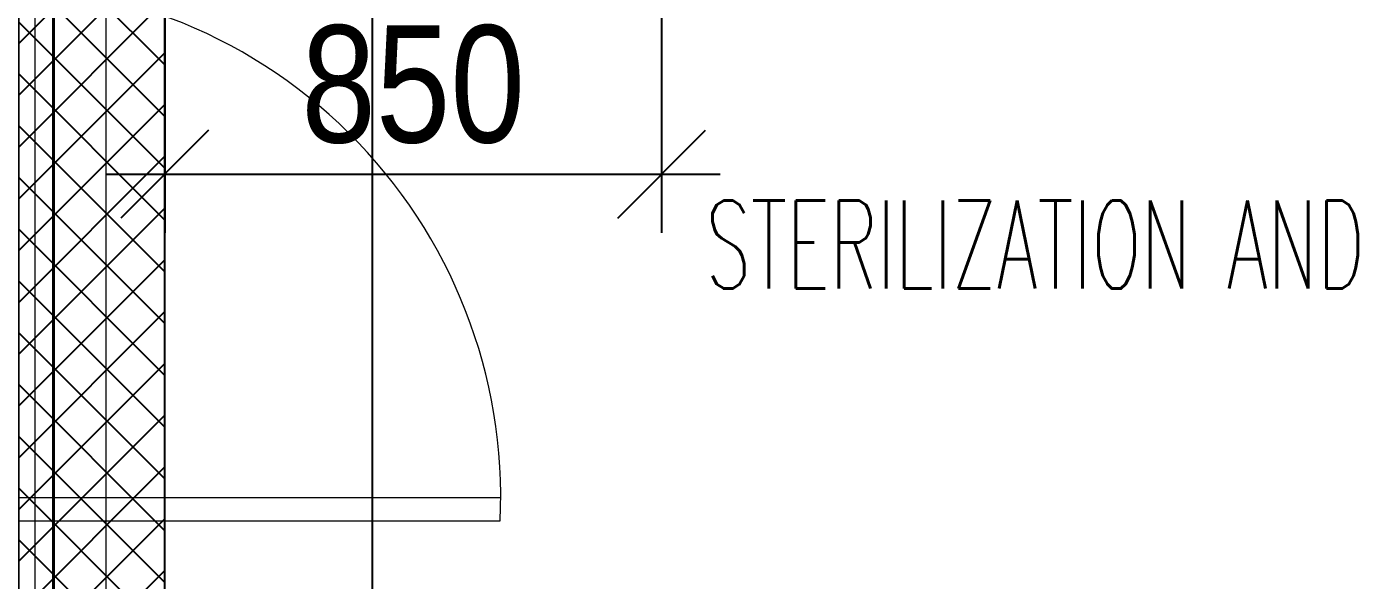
# Model space of a CAD drawing. Header units: inches. Extents: x 5899882 to 5988838, y -468923 to -96891.
# Drawn here: x 5954087 to 5956355, y -269746 to -268801 of the extents above; entities that cross this region are included whole.
import ezdxf

# ---------------------------------------------------------------- set-up
doc = ezdxf.new("R2010")
doc.units = ezdxf.units.IN
doc.header["$MEASUREMENT"] = 0
doc.linetypes.add('1', pattern=[0])
doc.layers.get('Defpoints').update_dxf_attribs({"color": 8})
for name, color, linetype in [('0- SLC ARCH LAYOUT', 7, 'Continuous'), ('0- SLC DIMENSION', 7, 'Continuous'), ('0-SLC RCC 2ND. FLOOR', 7, 'Continuous'), ('0-SLC-DOMESTIC LINE', 5, 'DOMESTIC_LINE'), ('0-SLC-Raised portion', 1, 'Continuous')]:
    doc.layers.add(name, color=color, linetype=linetype)
for name, color, linetype, lineweight in [('ARLC-DOOR-W', 8, 'Continuous', 5), ('ARLC-TEXT0', 8, 'Continuous', 20), ('ARLC-WALL', 8, 'Continuous', 15)]:
    doc.layers.add(name, color=color, linetype=linetype, lineweight=lineweight)
doc.styles.add('ARIAL', font='tahoma.ttf')
doc.styles.add('RS', font='simplex8.shx', dxfattribs={"width": 0.6, "height": 150})
doc.styles.add('swis cn bt', font='swissc.ttf')
doc.linetypes.add('DOMESTIC_LINE', pattern='A,0.5,-0.2,["DWS",ARIAL,S=0.1,R=0,X=-0.1,Y=-0.05],-0.25', length=0.95)
doc.dimstyles.new('SLC', dxfattribs={"dimtxt": 200, "dimasz": 150, "dimexe": 100, "dimexo": 0, "dimgap": 50, "dimtad": 1, "dimdec": 0, "dimrnd": 5, "dimzin": 1, "dimdsep": 46, "dimtxsty": 'swis cn bt', "dimblk": 'OBLIQUE', "dimcen": 60, "dimdle": 100, "dimclrd": 256, "dimclre": 256, "dimclrt": 256, "dimazin": 0, "dimtfac": 1, "dimtdec": 0, "dimtofl": 0, "dimtmove": 0, "dimatfit": 3, "dimfxl": 0.18, "dimtolj": 1, "dimtzin": 0, "dimarcsym": 0})

# ---------------------------------------------------------------- blocks, each defined once
blk = doc.blocks.new('jjuj')
at = {"layer": 'ARLC-DOOR-W', "ltscale": 0.1}
for p, q in [((5733136.308358192, -29654.34172625096), (5733136.308358192, -29679.34172625096)), ((5733286.308358192, -29654.34172625096), (5733286.308358192, -29719.34172625281))]:
    blk.add_line(p, q, dxfattribs=at)
blk.add_lwpolyline([(5733286.308358192, -29719.34172625281), (5733186.308358192, -29719.34172625281), (5733186.308358192, -29679.34172625096), (5733136.308358192, -29679.34172625096)], dxfattribs=at)
blk = doc.blocks.new('gfhmk')
at = {"layer": 'ARLC-DOOR-W', "ltscale": 0.1}
for p, q in [((5733136.963231552, -36568.04166982742), (5732262.919708872, -36568.04166982742)), ((5733136.963231552, -36568.04166982742), (5733136.963231552, -36608.04166982742)), ((5733136.963231552, -36608.04166982742), (5732262.004901381, -36608.04166982742))]:
    blk.add_line(p, q, dxfattribs=at)
blk.add_arc((5733136.963231552, -36608.04166982742), 874.9583301725798, 177.3797263566846, 273.2330321324813, dxfattribs=at)
blk = doc.blocks.new('A$7E4912E38142D6')
at = {"xscale": -1}
blk.add_blockref('jjuj', (5733286.308379047, 30654.34172625095), dxfattribs=at)
at = {"rotation": 180}
for name, p in [('gfhmk', (5733286.308358192, -36539.34172621439)), ('jjuj', (5733286.308358192, -29654.34172625165))]:
    blk.add_blockref(name, p, dxfattribs=at)
blk = doc.blocks.new('A$C3DAD2E9A')
at = {"layer": 'ARLC-WALL'}
blk.add_line((9037.21052536089, 1321.499999998181), (9037.210525361821, 5491.499999995212), dxfattribs=at)
at = {"layer": 'ARLC-DOOR-W'}
blk.add_blockref('A$7E4912E38142D6', (8687.21052536089, 4373.539823918749), dxfattribs=at)
at = {"layer": 'ARLC-TEXT0', "style": 'RS', "width": 0.6}
blk.add_text('STERILIZATION AND STORE', height=150, dxfattribs=at).set_placement((10061.80065139849, 4798.799867684953))
blk = doc.blocks.new('A$C77C3199A')
at = {"layer": 'ARLC-WALL', "color": 30, "ltscale": 0.1}
blk.add_line((8914.999999046326, 6209.999999988824), (8914.999999046326, 3520), dxfattribs=at)
blk = doc.blocks.new('_OBLIQUE')
at = {"color": 0, "linetype": 'ByBlock'}
blk.add_line((-0.5, -0.5), (0.5, 0.5), dxfattribs=at)
blk = doc.blocks.new('*D320')
at = {"layer": '0- SLC DIMENSION', "lineweight": -2, "transparency": 16777216}
for p, q in [((5954678.302088439, -280945.0280690307), (5954678.302088439, -267735.0280714889)), ((5954323.287225931, -267835.0280714889), (5954778.302088439, -267835.0280714889)), ((5954323.287225935, -280845.0280690307), (5954778.302088439, -280845.0280690307))]:
    blk.add_line(p, q, dxfattribs=at)
at = {"layer": 'Defpoints', "color": 0, "transparency": 16777216}
for p in [(5954323.287225931, -267835.0280714889), (5954678.302088439, -267835.0280714889), (5954323.287225935, -280845.0280690307)]:
    blk.add_point(p, dxfattribs=at)
at = {"layer": '0- SLC DIMENSION', "lineweight": -2, "transparency": 16777216, "xscale": 150, "yscale": 150, "zscale": 150}
for p, rotation in [((5954678.302088439, -267835.0280714889), 90), ((5954678.302088439, -280845.0280690307), 270)]:
    blk.add_blockref('_OBLIQUE', p, dxfattribs=dict(at, rotation=rotation))
at = {"layer": '0- SLC DIMENSION', "transparency": 16777216, "insert": (5954525.639750777, -274340.0280702588), "char_height": 200, "attachment_point": 5, "rotation": 90, "style": 'swis cn bt'}
blk.add_mtext('\\A1;13010', dxfattribs=at)
blk = doc.blocks.new('*D329')
at = {"layer": '0- SLC DIMENSION', "lineweight": -2, "transparency": 16777216}
for p, q in [((5954323.287227441, -268055.0280739599), (5954323.287227441, -269152.5)), ((5955172.50000151, -268055.0280739563), (5955172.50000151, -269152.5)), ((5954223.287227441, -269052.5), (5955272.50000151, -269052.5))]:
    blk.add_line(p, q, dxfattribs=at)
at = {"layer": 'Defpoints', "color": 0, "transparency": 16777216}
for p in [(5954323.287227441, -268055.0280739599), (5955172.50000151, -268055.0280739563), (5955172.50000151, -269052.5)]:
    blk.add_point(p, dxfattribs=at)
at = {"layer": '0- SLC DIMENSION', "lineweight": -2, "transparency": 16777216, "xscale": 150, "yscale": 150, "zscale": 150, "rotation": 180}
blk.add_blockref('_OBLIQUE', (5954323.287227441, -269052.5), dxfattribs=at)
at = {"layer": '0- SLC DIMENSION', "lineweight": -2, "transparency": 16777216, "xscale": 150, "yscale": 150, "zscale": 150}
blk.add_blockref('_OBLIQUE', (5955172.50000151, -269052.5), dxfattribs=at)
at = {"layer": '0- SLC DIMENSION', "transparency": 16777216, "insert": (5954747.893614475, -268899.8376623376), "char_height": 200, "attachment_point": 5, "style": 'swis cn bt'}
blk.add_mtext('\\A1;850', dxfattribs=at)

msp = doc.modelspace()

# ---------------------------------------------------------------- block references
at = {"layer": '0- SLC ARCH LAYOUT'}
msp.add_blockref('A$C3DAD2E9A', (5945186.076699616, -274046.5280729962), dxfattribs=at)

# ---------------------------------------------------------------- next in the draw order: hatches: boundary and pattern name
at = {"layer": '0-SLC-Raised portion'}
h = msp.add_hatch(dxfattribs=at)
h.set_pattern_fill('ANSI37', color=4, scale=500, angle=270)
h.set_pattern_definition([(314.9999999999999, (8728292.952791758, 325202.5626149558), (44.19417382415924, 44.1941738241592), []), (44.99999999999994, (8728292.952791758, 325202.5626149558), (-44.1941738241592, 44.19417382415924), [])])
h.paths.add_polyline_path([(5954073.287224981, -280845.02807205), (5954323.287225935, -280845.0280690307), (5954323.287225931, -267835.0280714889), (5954073.287224977, -267835.0280745073)])

# ---------------------------------------------------------------- next in the draw order: linework, layer by layer
at = {"layer": '0-SLC-DOMESTIC LINE', "color": 5, "linetype": '1', "const_width": 5}
msp.add_lwpolyline([(5957856.834534922, -280945.0280747379), (5957856.834534922, -281147.5), (5955368.5, -281147.5), (5955368.5, -281030.5), (5954133.095583177, -281030.5), (5954133.095583177, -267890), (5954538.287222116, -267890.0000000001), (5954538.287222119, -267372.3105304841)], dxfattribs=at)
at = {"layer": '0-SLC-Raised portion', "color": 4}
msp.add_lwpolyline([(5954073.287224981, -280845.02807205), (5954323.287225935, -280845.0280690307), (5954323.287225931, -267835.0280714889), (5954073.287224977, -267835.0280745073)], close=True, dxfattribs=at)

# ---------------------------------------------------------------- next in the draw order: block references
at = {"layer": '0-SLC RCC 2ND. FLOOR'}
msp.add_blockref('A$C77C3199A', (5945186.076699616, -274046.5280729962), dxfattribs=at)

# ---------------------------------------------------------------- next in the draw order: dimensions: what is measured, and where the dimension line sits
at = {"layer": '0- SLC DIMENSION', "color": 1}
dim = msp.add_linear_dim(base=(5954678.302088439, -267835.0280714889), p1=(5954323.287225935, -280845.0280690307), p2=(5954323.287225931, -267835.0280714889), angle=90, dimstyle='SLC', dxfattribs=at)
dim.commit()
dim.dimension.update_dxf_attribs({"geometry": '*D320', "text_midpoint": (5954525.639750777, -274340.0280702588)})
dim = msp.add_linear_dim(base=(5955172.50000151, -269052.5), p1=(5954323.287227441, -268055.0280739599), p2=(5955172.50000151, -268055.0280739563), dimstyle='SLC', dxfattribs=at)
dim.commit()
dim.dimension.update_dxf_attribs({"geometry": '*D329', "text_midpoint": (5954747.893614475, -268899.8376623376)})

doc.saveas('drawing.dxf')
